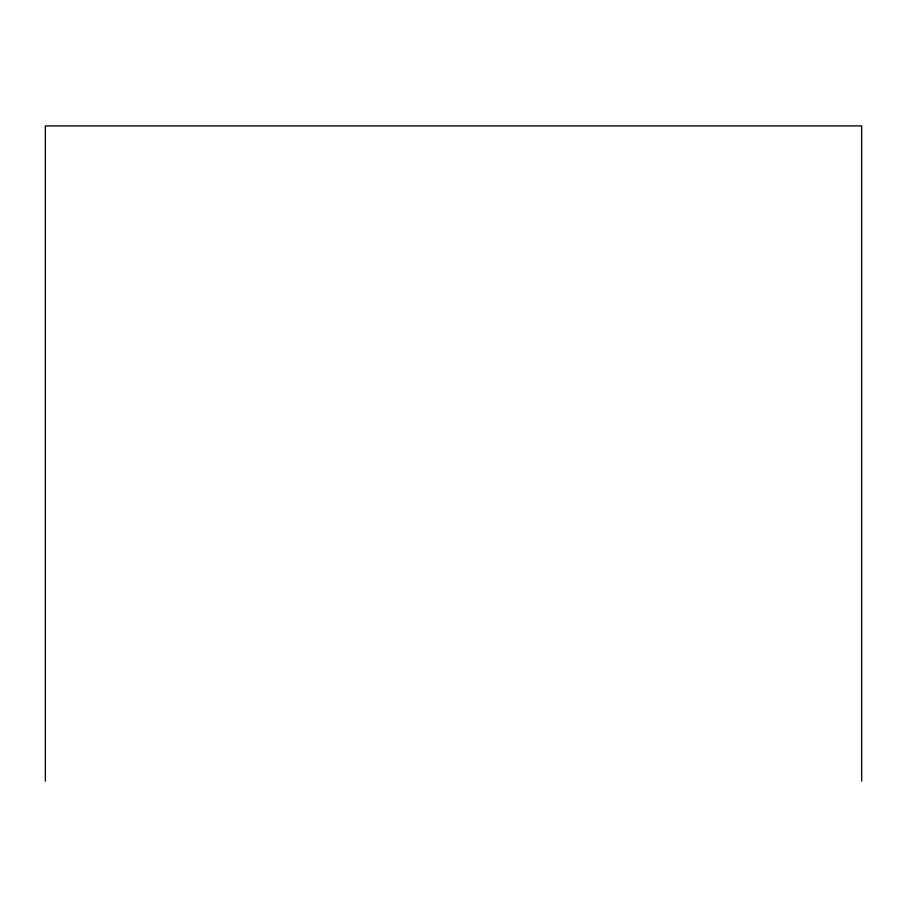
<?xml version="1.0" encoding="UTF-8"?>
<svg xmlns="http://www.w3.org/2000/svg" width="907" height="907" viewBox="0 0 907 907"><rect width="100%" height="100%" fill="white"/><g stroke="black" fill="none" stroke-linecap="round" stroke-linejoin="round"><path stroke-width="1.36" d="M861.65 781.097L861.65 125.903L45.35 125.903L45.35 781.097"/></g></svg>
